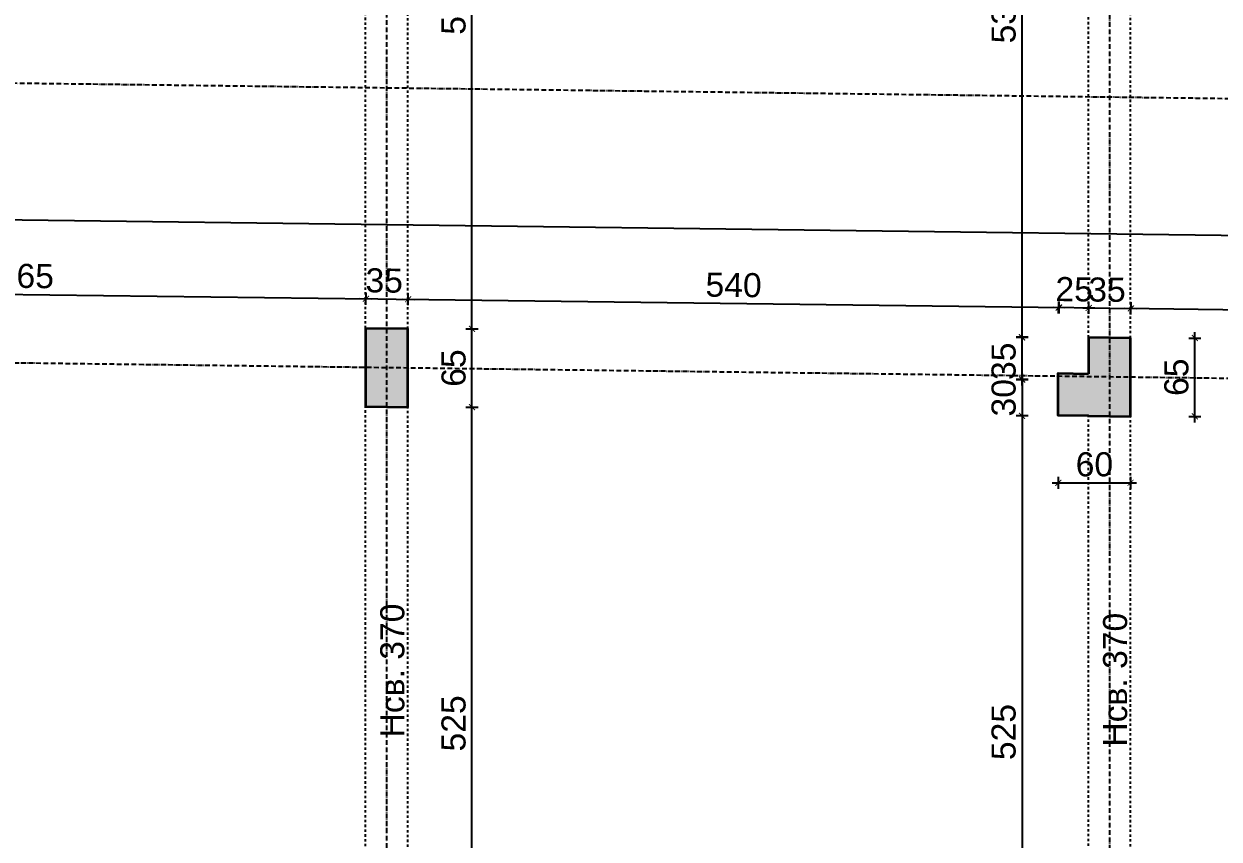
# Model space of a CAD drawing. Header units: inches. Extents: x -72385 to 39588, y -6525 to 66685.
# Drawn here: x -48686 to -47694, y 8469 to 9145 of the extents above; entities that cross this region are included whole.
import ezdxf

# ---------------------------------------------------------------- set-up
doc = ezdxf.new("R2010")
doc.units = ezdxf.units.IN
doc.header["$MEASUREMENT"] = 0
doc.linetypes.add('DashDot', pattern=[0.6, 0.4, -0.1, 0, -0.1])
doc.linetypes.add('Hidden', pattern=[0.4, 0.2, -0.2])
for name, color, linetype, lineweight in [('Линия на разрез', 252, 'DashDot', 25), ('Надписи Hсв', 252, 'Continuous', 25), ('Надписи коти вътрешни', 252, 'Continuous', 25), ('Оси', 252, 'DashDot', 25), ('Пунктир', 253, 'Hidden', 25), ('Разрезни линии', 7, 'Continuous', 35), ('Щрих стени', 254, 'Continuous', 25)]:
    doc.layers.add(name, color=color, linetype=linetype, lineweight=lineweight)
doc.styles.add('Arial Regular', font='arial.ttf')
doc.styles.get("Standard").update_dxf_attribs({"font": 'arial.ttf'})
doc.dimstyles.new('Annotative', dxfattribs={"dimscale": 0, "dimtxt": 20, "dimasz": 5, "dimexe": 5, "dimexo": 5, "dimgap": 5, "dimtad": 1, "dimdec": 0, "dimzin": 0, "dimdsep": 46, "dimtxsty": 'Standard', "dimblk": 'ARCHTICK', "dimcen": 5, "dimdle": 5, "dimadec": 0, "dimazin": 0, "dimtfac": 1, "dimtdec": 0, "dimtofl": 0, "dimtmove": 0, "dimatfit": 3, "dimldrblk": 'ARCHTICK', "dimfxl": 5, "dimfxlon": 1, "dimtolj": 1, "dimtzin": 0, "dimarcsym": 1})

# ---------------------------------------------------------------- blocks, each defined once
blk = doc.blocks.new('_ArchTick')
at = {"color": 0, "linetype": 'ByBlock', "const_width": 0.15}
blk.add_lwpolyline([(-0.5, -0.5), (0.5, 0.5)], dxfattribs=at)
blk = doc.blocks.new('*D767')
at = {"layer": 'Defpoints', "color": 0, "ltscale": 50, "transparency": 16777216}
for p in [(-48402.02, 8917.15), (-48967.34, 8899.75), (-48402.34, 8892.55)]:
    blk.add_point(p, dxfattribs=at)
at = {"layer": 'Надписи коти вътрешни', "color": 0, "lineweight": -2, "ltscale": 50, "transparency": 16777216}
for p, q in [((-48967.09, 8919.34), (-48966.96, 8929.34)), ((-48972.02, 8924.41), (-48397.02, 8917.09)), ((-48402.09, 8912.15), (-48401.96, 8922.15))]:
    blk.add_line(p, q, dxfattribs=at)
at = {"layer": 'Надписи коти вътрешни', "color": 0, "lineweight": -2, "ltscale": 50, "transparency": 16777216, "xscale": 5, "yscale": 5, "zscale": 5}
for p, rotation in [((-48967.02, 8924.34), 179.2706286525477), ((-48402.02, 8917.15), 359.2706286525477)]:
    blk.add_blockref('_ArchTick', p, dxfattribs=dict(at, rotation=rotation))
at = {"layer": 'Надписи коти вътрешни', "color": 0, "ltscale": 50, "transparency": 16777216, "insert": (-48684.33, 8935.96), "char_height": 20, "attachment_point": 5, "rotation": 359.27063}
blk.add_mtext('\\A1;565', dxfattribs=at)
blk = doc.blocks.new('*D768')
at = {"layer": 'Defpoints', "color": 0, "ltscale": 50, "transparency": 16777216}
for p in [(-48367.02, 8916.71), (-48402.34, 8892.55), (-48367.34, 8892.11)]:
    blk.add_point(p, dxfattribs=at)
at = {"layer": 'Надписи коти вътрешни', "color": 0, "lineweight": -2, "ltscale": 50, "transparency": 16777216}
for p, q in [((-48402.09, 8912.15), (-48401.96, 8922.15)), ((-48367.09, 8911.71), (-48366.96, 8921.7)), ((-48407.02, 8917.21), (-48362.02, 8916.64))]:
    blk.add_line(p, q, dxfattribs=at)
at = {"layer": 'Надписи коти вътрешни', "color": 0, "lineweight": -2, "ltscale": 50, "transparency": 16777216, "xscale": 5, "yscale": 5, "zscale": 5}
for p, rotation in [((-48402.02, 8917.15), 179.2706286525492), ((-48367.02, 8916.71), 359.2706286525492)]:
    blk.add_blockref('_ArchTick', p, dxfattribs=dict(at, rotation=rotation))
at = {"layer": 'Надписи коти вътрешни', "color": 0, "ltscale": 50, "transparency": 16777216, "insert": (-48386.83, 8932.18), "char_height": 20, "attachment_point": 5, "rotation": 359.27063}
blk.add_mtext('\\A1;35', dxfattribs=at)
blk = doc.blocks.new('*D769')
at = {"layer": 'Defpoints', "color": 0, "ltscale": 50, "transparency": 16777216}
for p in [(-47767.02, 8909.07), (-47802.34, 8884.91), (-47767.34, 8884.47)]:
    blk.add_point(p, dxfattribs=at)
at = {"layer": 'Надписи коти вътрешни', "color": 0, "lineweight": -2, "ltscale": 50, "transparency": 16777216}
for p, q in [((-47807.02, 8909.58), (-47762.02, 8909)), ((-47802.09, 8904.51), (-47801.96, 8914.51)), ((-47767.09, 8904.07), (-47766.96, 8914.07))]:
    blk.add_line(p, q, dxfattribs=at)
at = {"layer": 'Надписи коти вътрешни', "color": 0, "lineweight": -2, "ltscale": 50, "transparency": 16777216, "xscale": 5, "yscale": 5, "zscale": 5}
for p, rotation in [((-47802.02, 8909.51), 179.2706286525492), ((-47767.02, 8909.07), 359.2706286525492)]:
    blk.add_blockref('_ArchTick', p, dxfattribs=dict(at, rotation=rotation))
at = {"layer": 'Надписи коти вътрешни', "color": 0, "ltscale": 50, "transparency": 16777216, "insert": (-47786.83, 8924.54), "char_height": 20, "attachment_point": 5, "rotation": 359.27063}
blk.add_mtext('\\A1;35', dxfattribs=at)
blk = doc.blocks.new('*D770')
at = {"layer": 'Defpoints', "color": 0, "ltscale": 50, "transparency": 16777216}
for p in [(-47212.02, 8902), (-47767.34, 8884.47), (-47212.34, 8877.28)]:
    blk.add_point(p, dxfattribs=at)
at = {"layer": 'Надписи коти вътрешни', "color": 0, "lineweight": -2, "ltscale": 50, "transparency": 16777216}
for p, q in [((-47772.02, 8909.26), (-47207.02, 8901.94)), ((-47767.08, 8904.2), (-47766.95, 8914.2)), ((-47212.08, 8897), (-47211.95, 8907))]:
    blk.add_line(p, q, dxfattribs=at)
at = {"layer": 'Надписи коти вътрешни', "color": 0, "lineweight": -2, "ltscale": 50, "transparency": 16777216, "xscale": 5, "yscale": 5, "zscale": 5}
for p, rotation in [((-47767.02, 8909.2), 179.257488284783), ((-47212.02, 8902), 359.257488284783)]:
    blk.add_blockref('_ArchTick', p, dxfattribs=dict(at, rotation=rotation))
at = {"layer": 'Надписи коти вътрешни', "color": 0, "ltscale": 50, "transparency": 16777216, "insert": (-47489.32, 8920.77), "char_height": 20, "attachment_point": 5, "rotation": 359.25749}
blk.add_mtext('\\A1;555', dxfattribs=at)
blk = doc.blocks.new('*D771')
at = {"layer": 'Defpoints', "color": 0, "ltscale": 50, "transparency": 16777216}
for p in [(-47827.02, 8909.83), (-48367.34, 8892.11), (-47827.34, 8885.23)]:
    blk.add_point(p, dxfattribs=at)
at = {"layer": 'Надписи коти вътрешни', "color": 0, "lineweight": -2, "ltscale": 50, "transparency": 16777216}
for p, q in [((-48367.09, 8911.71), (-48366.96, 8921.7)), ((-48372.02, 8916.77), (-47822.02, 8909.77)), ((-47827.09, 8904.83), (-47826.96, 8914.83))]:
    blk.add_line(p, q, dxfattribs=at)
at = {"layer": 'Надписи коти вътрешни', "color": 0, "lineweight": -2, "ltscale": 50, "transparency": 16777216, "xscale": 5, "yscale": 5, "zscale": 5}
for p, rotation in [((-48367.02, 8916.71), 179.2706286525485), ((-47827.02, 8909.83), 359.2706286525485)]:
    blk.add_blockref('_ArchTick', p, dxfattribs=dict(at, rotation=rotation))
at = {"layer": 'Надписи коти вътрешни', "color": 0, "ltscale": 50, "transparency": 16777216, "insert": (-48096.83, 8928.48), "char_height": 20, "attachment_point": 5, "rotation": 359.27063}
blk.add_mtext('\\A1;540', dxfattribs=at)
blk = doc.blocks.new('*D772')
at = {"layer": 'Defpoints', "color": 0, "ltscale": 50, "transparency": 16777216}
for p in [(-47826.64, 8909.83), (-47827.34, 8855.23), (-47802.72, 8854.92)]:
    blk.add_point(p, dxfattribs=at)
at = {"layer": 'Надписи коти вътрешни', "color": 0, "lineweight": -2, "ltscale": 50, "transparency": 16777216}
for p, q in [((-47797.02, 8909.45), (-47831.64, 8909.89)), ((-47826.71, 8904.83), (-47826.58, 8914.83)), ((-47802.09, 8904.51), (-47801.96, 8914.51))]:
    blk.add_line(p, q, dxfattribs=at)
at = {"layer": 'Надписи коти вътрешни', "color": 0, "lineweight": -2, "ltscale": 50, "transparency": 16777216, "xscale": 5, "yscale": 5, "zscale": 5}
for p, rotation in [((-47826.64, 8909.83), 179.2706286525374), ((-47802.02, 8909.51), 359.2706286525374)]:
    blk.add_blockref('_ArchTick', p, dxfattribs=dict(at, rotation=rotation))
at = {"layer": 'Надписи коти вътрешни', "color": 0, "ltscale": 50, "transparency": 16777216, "insert": (-47814.14, 8924.88), "char_height": 20, "attachment_point": 5, "rotation": 359.27063}
blk.add_mtext('\\A1;25', dxfattribs=at)
blk = doc.blocks.new('*D787')
at = {"layer": 'Defpoints', "color": 0, "ltscale": 50, "transparency": 16777216}
for p in [(-47201.05, 8963.61), (-51367.34, 8915.29), (-47202.34, 8862.27)]:
    blk.add_point(p, dxfattribs=at)
at = {"layer": 'Надписи коти вътрешни', "color": 0, "lineweight": -2, "ltscale": 50, "transparency": 16777216}
for p, q in [((-51366.11, 9011.63), (-51365.98, 9021.63)), ((-51371.05, 9016.7), (-47196.05, 8963.54)), ((-47201.11, 8958.61), (-47200.98, 8968.61))]:
    blk.add_line(p, q, dxfattribs=at)
at = {"layer": 'Надписи коти вътрешни', "color": 0, "lineweight": -2, "ltscale": 50, "transparency": 16777216, "xscale": 5, "yscale": 5, "zscale": 5}
for p, rotation in [((-51366.05, 9016.63), 179.2706286525471), ((-47201.05, 8963.61), 359.2706286525471)]:
    blk.add_blockref('_ArchTick', p, dxfattribs=dict(at, rotation=rotation))
at = {"layer": 'Надписи коти вътрешни', "color": 0, "ltscale": 50, "transparency": 16777216, "insert": (-49283.35, 9005.33), "char_height": 20, "attachment_point": 5, "rotation": 359.27063}
blk.add_mtext('\\A1;4165', dxfattribs=at)
blk = doc.blocks.new('*D971')
at = {"layer": 'Defpoints', "color": 0, "ltscale": 50, "transparency": 16777216}
for p in [(-47802.24, 8819.91), (-47857.39, 8294.87), (-47802.46, 8294.87)]:
    blk.add_point(p, dxfattribs=at)
at = {"layer": 'Надписи коти вътрешни', "color": 0, "lineweight": -2, "ltscale": 50, "transparency": 16777216}
for p, q in [((-47857.39, 8824.91), (-47857.39, 8289.87)), ((-47852.39, 8819.91), (-47862.39, 8819.91)), ((-47852.39, 8294.87), (-47862.39, 8294.87))]:
    blk.add_line(p, q, dxfattribs=at)
at = {"layer": 'Надписи коти вътрешни', "color": 0, "lineweight": -2, "ltscale": 50, "transparency": 16777216, "xscale": 5, "yscale": 5, "zscale": 5}
for p, rotation in [((-47857.39, 8819.91), 90), ((-47857.39, 8294.87), 270)]:
    blk.add_blockref('_ArchTick', p, dxfattribs=dict(at, rotation=rotation))
at = {"layer": 'Надписи коти вътрешни', "color": 0, "ltscale": 50, "transparency": 16777216, "insert": (-47872.61, 8557.39), "char_height": 20, "attachment_point": 5, "rotation": 90}
blk.add_mtext('\\A1;525', dxfattribs=at)
blk = doc.blocks.new('*D972')
at = {"layer": 'Defpoints', "color": 0, "ltscale": 50, "transparency": 16777216}
for p in [(-47857.39, 9419.96), (-47802.34, 9419.96), (-47802.34, 8884.91)]:
    blk.add_point(p, dxfattribs=at)
at = {"layer": 'Надписи коти вътрешни', "color": 0, "lineweight": -2, "ltscale": 50, "transparency": 16777216}
for p, q in [((-47852.39, 9419.96), (-47862.39, 9419.96)), ((-47857.39, 8879.91), (-47857.39, 9424.96)), ((-47852.39, 8884.91), (-47862.39, 8884.91))]:
    blk.add_line(p, q, dxfattribs=at)
at = {"layer": 'Надписи коти вътрешни', "color": 0, "lineweight": -2, "ltscale": 50, "transparency": 16777216, "xscale": 5, "yscale": 5, "zscale": 5}
for p, rotation in [((-47857.39, 9419.96), 90), ((-47857.39, 8884.91), 270)]:
    blk.add_blockref('_ArchTick', p, dxfattribs=dict(at, rotation=rotation))
at = {"layer": 'Надписи коти вътрешни', "color": 0, "ltscale": 50, "transparency": 16777216, "insert": (-47872.61, 9152.44), "char_height": 20, "attachment_point": 5, "rotation": 90}
blk.add_mtext('\\A1;535', dxfattribs=at)
blk = doc.blocks.new('*D975')
at = {"layer": 'Defpoints', "color": 0, "ltscale": 50, "transparency": 16777216}
for p in [(-47767.34, 8884.47), (-47714, 8884.47), (-47767.34, 8819.46)]:
    blk.add_point(p, dxfattribs=at)
at = {"layer": 'Надписи коти вътрешни', "color": 0, "lineweight": -2, "ltscale": 50, "transparency": 16777216}
for p, q in [((-47714, 8814.46), (-47714, 8889.47)), ((-47719, 8884.47), (-47709, 8884.47)), ((-47719, 8819.46), (-47709, 8819.46))]:
    blk.add_line(p, q, dxfattribs=at)
at = {"layer": 'Надписи коти вътрешни', "color": 0, "lineweight": -2, "ltscale": 50, "transparency": 16777216, "xscale": 5, "yscale": 5, "zscale": 5}
for p, rotation in [((-47714, 8884.47), 90), ((-47714, 8819.46), 270)]:
    blk.add_blockref('_ArchTick', p, dxfattribs=dict(at, rotation=rotation))
at = {"layer": 'Надписи коти вътрешни', "color": 0, "ltscale": 50, "transparency": 16777216, "insert": (-47729.21, 8851.97), "char_height": 20, "attachment_point": 5, "rotation": 90}
blk.add_mtext('\\A1;65', dxfattribs=at)
blk = doc.blocks.new('*D980')
at = {"layer": 'Defpoints', "color": 0, "ltscale": 50, "transparency": 16777216}
for p in [(-47857.39, 8885.23), (-47827.34, 8885.23), (-47827.34, 8850.23)]:
    blk.add_point(p, dxfattribs=at)
at = {"layer": 'Надписи коти вътрешни', "color": 0, "lineweight": -2, "ltscale": 50, "transparency": 16777216}
for p, q in [((-47857.39, 8845.23), (-47857.39, 8890.23)), ((-47852.39, 8885.23), (-47862.39, 8885.23)), ((-47852.39, 8850.23), (-47862.39, 8850.23))]:
    blk.add_line(p, q, dxfattribs=at)
at = {"layer": 'Надписи коти вътрешни', "color": 0, "lineweight": -2, "ltscale": 50, "transparency": 16777216, "xscale": 5, "yscale": 5, "zscale": 5}
for p, rotation in [((-47857.39, 8885.23), 90), ((-47857.39, 8850.23), 270)]:
    blk.add_blockref('_ArchTick', p, dxfattribs=dict(at, rotation=rotation))
at = {"layer": 'Надписи коти вътрешни', "color": 0, "ltscale": 50, "transparency": 16777216, "insert": (-47872.61, 8865.23), "char_height": 20, "attachment_point": 5, "rotation": 90}
blk.add_mtext('\\A1;35', dxfattribs=at)
blk = doc.blocks.new('*D977')
at = {"layer": 'Defpoints', "color": 0, "ltscale": 50, "transparency": 16777216}
for p in [(-47802.34, 8849.91), (-47857.39, 8819.91), (-47802.34, 8819.91)]:
    blk.add_point(p, dxfattribs=at)
at = {"layer": 'Надписи коти вътрешни', "color": 0, "lineweight": -2, "ltscale": 50, "transparency": 16777216}
for p, q in [((-47852.39, 8849.91), (-47862.39, 8849.91)), ((-47857.39, 8854.91), (-47857.39, 8814.91)), ((-47852.39, 8819.91), (-47862.39, 8819.91))]:
    blk.add_line(p, q, dxfattribs=at)
at = {"layer": 'Надписи коти вътрешни', "color": 0, "lineweight": -2, "ltscale": 50, "transparency": 16777216, "xscale": 5, "yscale": 5, "zscale": 5}
for p, rotation in [((-47857.39, 8849.91), 90), ((-47857.39, 8819.91), 270)]:
    blk.add_blockref('_ArchTick', p, dxfattribs=dict(at, rotation=rotation))
at = {"layer": 'Надписи коти вътрешни', "color": 0, "ltscale": 50, "transparency": 16777216, "insert": (-47872.61, 8834.91), "char_height": 20, "attachment_point": 5, "rotation": 90}
blk.add_mtext('\\A1;30', dxfattribs=at)
blk = doc.blocks.new('*D990')
at = {"layer": 'Defpoints', "color": 0, "ltscale": 50, "transparency": 16777216}
for p in [(-48367.24, 8827.1), (-48314, 8827.1), (-48367.34, 8302.06)]:
    blk.add_point(p, dxfattribs=at)
at = {"layer": 'Надписи коти вътрешни', "color": 0, "lineweight": -2, "ltscale": 50, "transparency": 16777216}
for p, q in [((-48314, 8297.06), (-48314, 8832.1)), ((-48319, 8827.1), (-48309, 8827.1)), ((-48319, 8302.06), (-48309, 8302.06))]:
    blk.add_line(p, q, dxfattribs=at)
at = {"layer": 'Надписи коти вътрешни', "color": 0, "lineweight": -2, "ltscale": 50, "transparency": 16777216, "xscale": 5, "yscale": 5, "zscale": 5}
for p, rotation in [((-48314, 8827.1), 90), ((-48314, 8302.06), 270)]:
    blk.add_blockref('_ArchTick', p, dxfattribs=dict(at, rotation=rotation))
at = {"layer": 'Надписи коти вътрешни', "color": 0, "ltscale": 50, "transparency": 16777216, "insert": (-48329.21, 8564.58), "char_height": 20, "attachment_point": 5, "rotation": 90}
blk.add_mtext('\\A1;525', dxfattribs=at)
blk = doc.blocks.new('*D991')
at = {"layer": 'Defpoints', "color": 0, "ltscale": 50, "transparency": 16777216}
for p in [(-48367.34, 8892.11), (-48314, 8892.11), (-48367.34, 8827.1)]:
    blk.add_point(p, dxfattribs=at)
at = {"layer": 'Надписи коти вътрешни', "color": 0, "lineweight": -2, "ltscale": 50, "transparency": 16777216}
for p, q in [((-48319, 8892.11), (-48309, 8892.11)), ((-48314, 8822.1), (-48314, 8897.11)), ((-48319, 8827.1), (-48309, 8827.1))]:
    blk.add_line(p, q, dxfattribs=at)
at = {"layer": 'Надписи коти вътрешни', "color": 0, "lineweight": -2, "ltscale": 50, "transparency": 16777216, "xscale": 5, "yscale": 5, "zscale": 5}
for p, rotation in [((-48314, 8892.11), 90), ((-48314, 8827.1), 270)]:
    blk.add_blockref('_ArchTick', p, dxfattribs=dict(at, rotation=rotation))
at = {"layer": 'Надписи коти вътрешни', "color": 0, "ltscale": 50, "transparency": 16777216, "insert": (-48329.21, 8859.6), "char_height": 20, "attachment_point": 5, "rotation": 90}
blk.add_mtext('\\A1;65', dxfattribs=at)
blk = doc.blocks.new('*D992')
at = {"layer": 'Defpoints', "color": 0, "ltscale": 50, "transparency": 16777216}
for p in [(-48367.34, 9427.15), (-48314, 9427.15), (-48367.34, 8892.11)]:
    blk.add_point(p, dxfattribs=at)
at = {"layer": 'Надписи коти вътрешни', "color": 0, "lineweight": -2, "ltscale": 50, "transparency": 16777216}
for p, q in [((-48319, 9427.15), (-48309, 9427.15)), ((-48314, 8887.11), (-48314, 9432.15)), ((-48319, 8892.11), (-48309, 8892.11))]:
    blk.add_line(p, q, dxfattribs=at)
at = {"layer": 'Надписи коти вътрешни', "color": 0, "lineweight": -2, "ltscale": 50, "transparency": 16777216, "xscale": 5, "yscale": 5, "zscale": 5}
for p, rotation in [((-48314, 9427.15), 90), ((-48314, 8892.11), 270)]:
    blk.add_blockref('_ArchTick', p, dxfattribs=dict(at, rotation=rotation))
at = {"layer": 'Надписи коти вътрешни', "color": 0, "ltscale": 50, "transparency": 16777216, "insert": (-48329.21, 9159.63), "char_height": 20, "attachment_point": 5, "rotation": 90}
blk.add_mtext('\\A1;535', dxfattribs=at)
blk = doc.blocks.new('*D1581')
at = {"layer": 'Defpoints', "color": 0, "ltscale": 50, "transparency": 16777216}
for p in [(-47827.34, 8820.23), (-47767.34, 8820.23), (-47767.34, 8764.35)]:
    blk.add_point(p, dxfattribs=at)
at = {"layer": 'Надписи коти вътрешни', "color": 0, "lineweight": -2, "ltscale": 50, "transparency": 16777216}
for p, q in [((-47832.34, 8764.35), (-47762.34, 8764.35)), ((-47827.34, 8769.35), (-47827.34, 8759.35)), ((-47767.34, 8769.35), (-47767.34, 8759.35))]:
    blk.add_line(p, q, dxfattribs=at)
at = {"layer": 'Надписи коти вътрешни', "color": 0, "lineweight": -2, "ltscale": 50, "transparency": 16777216, "xscale": 5, "yscale": 5, "zscale": 5, "rotation": 180}
blk.add_blockref('_ArchTick', (-47827.34, 8764.35), dxfattribs=at)
at = {"layer": 'Надписи коти вътрешни', "color": 0, "lineweight": -2, "ltscale": 50, "transparency": 16777216, "xscale": 5, "yscale": 5, "zscale": 5}
blk.add_blockref('_ArchTick', (-47767.34, 8764.35), dxfattribs=at)
at = {"layer": 'Надписи коти вътрешни', "color": 0, "ltscale": 50, "transparency": 16777216, "insert": (-47797.34, 8779.56), "char_height": 20, "attachment_point": 5}
blk.add_mtext('\\A1;60', dxfattribs=at)

msp = doc.modelspace()

# ---------------------------------------------------------------- hatches: boundary and pattern name
at = {"layer": 'Щрих стени', "ltscale": 10}
h = msp.add_hatch(color=256, dxfattribs=at)
h.dxf.hatch_style = 1
h.paths.add_polyline_path([(-50767.34, 9522.71), (-50802.34, 9523.16), (-50802.34, 9458.15), (-50767.34, 9457.7)])
h.paths.add_polyline_path([(-50167.34, 9515.07), (-50202.34, 9515.52), (-50202.34, 9450.51), (-50167.34, 9450.07)])
h.paths.add_polyline_path([(-49567.34, 9507.43), (-49602.34, 9507.88), (-49602.34, 9477.88), (-49627.34, 9478.19), (-49627.34, 9443.19), (-49602.34, 9442.87), (-49567.34, 9442.43)])
h.paths.add_polyline_path([(-48967.34, 9499.79), (-49002.34, 9500.24), (-49002.34, 9435.23), (-48967.34, 9434.79)])
h.paths.add_polyline_path([(-48367.34, 9492.16), (-48402.34, 9492.6), (-48402.34, 9427.6), (-48367.34, 9427.15)])
h.paths.add_polyline_path([(-47767.34, 9484.52), (-47802.34, 9484.96), (-47802.34, 9454.96), (-47827.34, 9455.28), (-47827.34, 9420.28), (-47802.34, 9419.96), (-47767.34, 9419.51)])
h.paths.add_polyline_path([(-47767.34, 8884.47), (-47802.34, 8884.91), (-47802.34, 8854.91), (-47827.34, 8855.23), (-47827.34, 8820.23), (-47802.34, 8819.91), (-47767.34, 8819.46)])
h.paths.add_polyline_path([(-48367.34, 8892.11), (-48402.34, 8892.55), (-48402.34, 8827.55), (-48367.34, 8827.1)])
h.paths.add_polyline_path([(-48967.34, 8899.75), (-49002.34, 8900.19), (-49002.34, 8835.19), (-48967.34, 8834.74)])
h.paths.add_polyline_path([(-49567.34, 8907.38), (-49602.34, 8907.83), (-49627.34, 8908.15), (-49627.34, 8873.15), (-49602.34, 8872.83), (-49602.34, 8842.82), (-49567.34, 8842.38)])
h.paths.add_polyline_path([(-50167.34, 8915.02), (-50202.34, 8915.47), (-50202.34, 8850.46), (-50167.34, 8850.02)])
h.paths.add_polyline_path([(-50767.34, 8922.66), (-50802.34, 8923.11), (-50802.34, 8858.1), (-50767.34, 8857.66)])

# ---------------------------------------------------------------- linework, layer by layer
at = {"layer": 'Линия на разрез', "ltscale": 10}
msp.add_lwpolyline([(-52477.21, 9144.44), (-41314.83, 9002.34), (-41314.83, 8502.3), (-40082.38, 8486.61)], dxfattribs=at)
at = {"layer": 'Оси', "ltscale": 10}
for p, q in [((-48384.84, 10459.96), (-48384.84, 7859.75)), ((-47784.84, 10452.32), (-47784.84, 7852.11))]:
    msp.add_line(p, q, dxfattribs=at)
msp.add_lwpolyline([(-39839.84, 8751.04), (-51384.84, 8898.02), (-51384.84, 9028.03), (-52699.84, 9044.77)], dxfattribs=at)
at = {"layer": 'Пунктир', "ltscale": 10}
for p, q in [((-48402.34, 8892.55), (-48402.34, 9427.6)), ((-48367.34, 8892.11), (-48367.34, 9427.15)), ((-47802.34, 8884.91), (-47802.34, 9419.96)), ((-47767.34, 8884.47), (-47767.34, 9419.51)), ((-48402.34, 8302.51), (-48402.34, 8827.55)), ((-48367.34, 8302.06), (-48367.34, 8827.1)), ((-47802.34, 8294.87), (-47802.34, 8819.91)), ((-47767.34, 8294.42), (-47767.34, 8819.46))]:
    msp.add_line(p, q, dxfattribs=at)
at = {"layer": 'Разрезни линии', "ltscale": 50}
msp.add_lwpolyline([(-48402.34, 8827.55), (-48367.34, 8827.1), (-48367.34, 8892.11), (-48402.34, 8892.55)], close=True, dxfattribs=at)
for points in [[(-47802.34, 8819.91), (-47767.34, 8819.46), (-47767.34, 8884.47), (-47802.34, 8884.91), (-47802.34, 8854.91)], [(-47802.34, 8819.91), (-47802.34, 8819.91), (-47827.34, 8820.23), (-47827.34, 8855.23), (-47802.34, 8854.91)]]:
    msp.add_lwpolyline(points, dxfattribs=at)

# ---------------------------------------------------------------- texts
at = {"layer": 'Надписи Hсв', "ltscale": 100, "char_height": 20, "width": 180.4891, "attachment_point": 1, "rotation": 90, "style": 'Arial Regular'}
for insert in [(-48390.17, 8552.92), (-47790.17, 8545.29)]:
    msp.add_mtext('\\pxt8;Hсв. 370', dxfattribs=dict(at, insert=insert))

# ---------------------------------------------------------------- dimensions: what is measured, and where the dimension line sits
at = {"layer": 'Надписи коти вътрешни', "ltscale": 50}
for base, p1, p2, picture, middle in [((-48314, 9427.15), (-48367.34, 8892.11), (-48367.34, 9427.15), '*D992', (-48329.21, 9159.63)), ((-47857.39, 9419.96), (-47802.34, 8884.91), (-47802.34, 9419.96), '*D972', (-47872.61, 9152.44)), ((-48314, 8892.11), (-48367.34, 8827.1), (-48367.34, 8892.11), '*D991', (-48329.21, 8859.6)), ((-47714, 8884.47), (-47767.34, 8819.46), (-47767.34, 8884.47), '*D975', (-47729.21, 8851.97)), ((-48314, 8827.1), (-48367.34, 8302.06), (-48367.24, 8827.1), '*D990', (-48329.21, 8564.58)), ((-47857.39, 8294.87), (-47802.24, 8819.91), (-47802.46, 8294.87), '*D971', (-47872.61, 8557.39))]:
    dim = msp.add_linear_dim(base=base, p1=p1, p2=p2, angle=90, dimstyle='Annotative', override={"dimscale": 0, "dimtix": 0, "dimtofl": 0, "dimtmove": 0, "dimatfit": 3}, dxfattribs=at)
    dim.commit()
    dim.dimension.update_dxf_attribs({"geometry": picture, "text_midpoint": middle})
for p1, p2, distance, picture, middle in [((-51367.34, 8915.29), (-47202.34, 8862.27), 101.35, '*D787', (-49283.35, 9005.33)), ((-48967.34, 8899.75), (-48402.34, 8892.55), 24.6, '*D767', (-48684.33, 8935.96)), ((-48367.34, 8892.11), (-47827.34, 8885.23), 24.6, '*D771', (-48096.83, 8928.48)), ((-47767.34, 8884.47), (-47212.34, 8877.28), 24.73, '*D770', (-47489.32, 8920.77))]:
    dim = msp.add_aligned_dim(p1=p1, p2=p2, distance=distance, dimstyle='Annotative', override={"dimscale": 0, "dimtix": 0, "dimtofl": 0, "dimtmove": 0, "dimatfit": 3}, dxfattribs=at)
    dim.commit()
    dim.dimension.update_dxf_attribs({"geometry": picture, "text_midpoint": middle})
for base, p1, p2, angle, picture, middle, dimtype in [((-48367.02, 8916.71), (-48402.34, 8892.55), (-48367.34, 8892.11), 359.27063, '*D768', (-48387.02, 8916.96), 129), ((-47826.64, 8909.83), (-47802.72, 8854.92), (-47827.34, 8855.23), 179.27063, '*D772', (-47814.33, 8909.67), 129), ((-47767.02, 8909.07), (-47802.34, 8884.91), (-47767.34, 8884.47), 359.27063, '*D769', (-47787.02, 8909.32), 129), ((-47857.39, 8885.23), (-47827.34, 8850.23), (-47827.34, 8885.23), 90, '*D980', (-47857.39, 8865.23), 128), ((-47857.39, 8819.91), (-47802.34, 8849.91), (-47802.34, 8819.91), 90, '*D977', (-47857.39, 8834.91), 128)]:
    dim = msp.add_linear_dim(base=base, p1=p1, p2=p2, angle=angle, dimstyle='Annotative', override={"dimscale": 0, "dimtix": 0, "dimtofl": 0, "dimtmove": 0, "dimatfit": 3}, dxfattribs=at)
    dim.commit()
    dim.dimension.update_dxf_attribs({"geometry": picture, "text_midpoint": middle, "dimtype": dimtype})
dim = msp.add_linear_dim(base=(-47767.34, 8764.35), p1=(-47827.34, 8820.23), p2=(-47767.34, 8820.23), dimstyle='Annotative', override={"dimscale": 0, "dimtix": 0, "dimtofl": 0, "dimtmove": 0, "dimatfit": 3}, dxfattribs=at)
dim.commit()
dim.dimension.update_dxf_attribs({"geometry": '*D1581', "text_midpoint": (-47797.34, 8779.56)})

doc.saveas('drawing.dxf')
